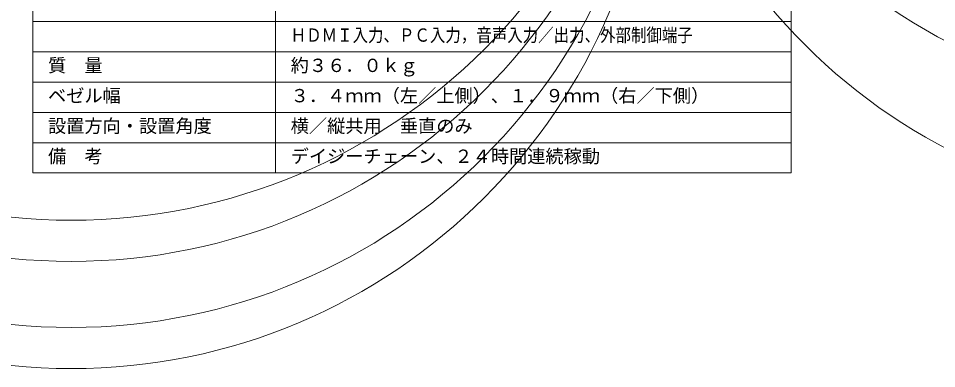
# Model space of a CAD drawing. Units: millimetres, scale not verified. Extents: x -152 to 226, y -89 to 144.
# Drawn here: x -64.9 to 86.5, y -88.8 to -31 of the extents above; entities that cross this region are included whole.
import ezdxf
from ezdxf.enums import TextEntityAlignment as Align

# ---------------------------------------------------------------- set-up
doc = ezdxf.new("R2010")
doc.units = ezdxf.units.MM
doc.header["$LTSCALE"] = 0.125
doc.layers.add('0-2_MOJI1', color=7, linetype='Continuous')
doc.layers.add('0-3_WAKU', color=1, linetype='Continuous', lineweight=18)
doc.layers.add('0-6_GAIKEI', color=1, linetype='Continuous', lineweight=18)
doc.styles.add('ＭＳ ゴシック', font='')
doc.styles.get('ＭＳ ゴシック').set_extended_font_data('MS Gothic')

msp = doc.modelspace()

# ---------------------------------------------------------------- linework, layer by layer
at = {"layer": '0-3_WAKU', "color": 4}
for p, q in [((-62.4976, -56.5), (-62.4976, -6.5)), ((-22.4976, -56.5), (-22.4976, -6.5)), ((62.5024, -56.5), (62.5024, -6.5)), ((-62.4976, -56.5), (62.5024, -56.5))]:
    msp.add_line(p, q, dxfattribs=at)
at = {"layer": '0-3_WAKU'}
for p, q in [((-62.4976, -31.5), (62.5024, -31.5)), ((-62.4976, -36.5), (62.5024, -36.5)), ((-62.4976, -41.5), (62.5024, -41.5)), ((-62.4976, -46.5), (62.5024, -46.5)), ((-62.4976, -51.5), (62.5024, -51.5))]:
    msp.add_line(p, q, dxfattribs=at)
at = {"layer": '0-6_GAIKEI'}
for centre, radius in [((131.7027, 49.1513), 94.5704), ((-56.1701, 31.95), 96.2443), ((131.7025, 31.4512), 94.5701), ((-56.1701, 25.1455), 96.2443), ((-56.1701, 14.25), 96.2443), ((-56.1701, 7.4455), 96.2443)]:
    msp.add_circle(centre, radius, dxfattribs=at)

# ---------------------------------------------------------------- texts
at = {"layer": '0-2_MOJI1', "style": 'ＭＳ ゴシック', "width": 0.85}
msp.add_text('ＨＤＭＩ入力、ＰＣ入力，音声入力／出力、外部制御端子', height=2.199, dxfattribs=at).set_placement((-19.9976, -35.5), align=Align.BOTTOM_LEFT)
at = {"layer": '0-2_MOJI1', "style": 'ＭＳ ゴシック'}
for s, p in [('質\u3000量', (-59.9976, -40.5)), ('約３６．０ｋｇ', (-19.9976, -40.5)), ('ベゼル幅', (-59.9976, -45.5)), ('３．４ｍｍ（左／上側）、１．９ｍｍ（右／下側）', (-19.9976, -45.5)), ('設置方向・設置角度', (-59.9976, -50.5)), ('横／縦共用\u3000垂直のみ', (-19.9976, -50.5)), ('備\u3000考', (-59.9976, -55.5)), ('デイジーチェーン、２４時間連続稼動', (-19.9976, -55.5))]:
    msp.add_text(s, height=2.199, dxfattribs=at).set_placement(p, align=Align.BOTTOM_LEFT)

doc.saveas('drawing.dxf')
